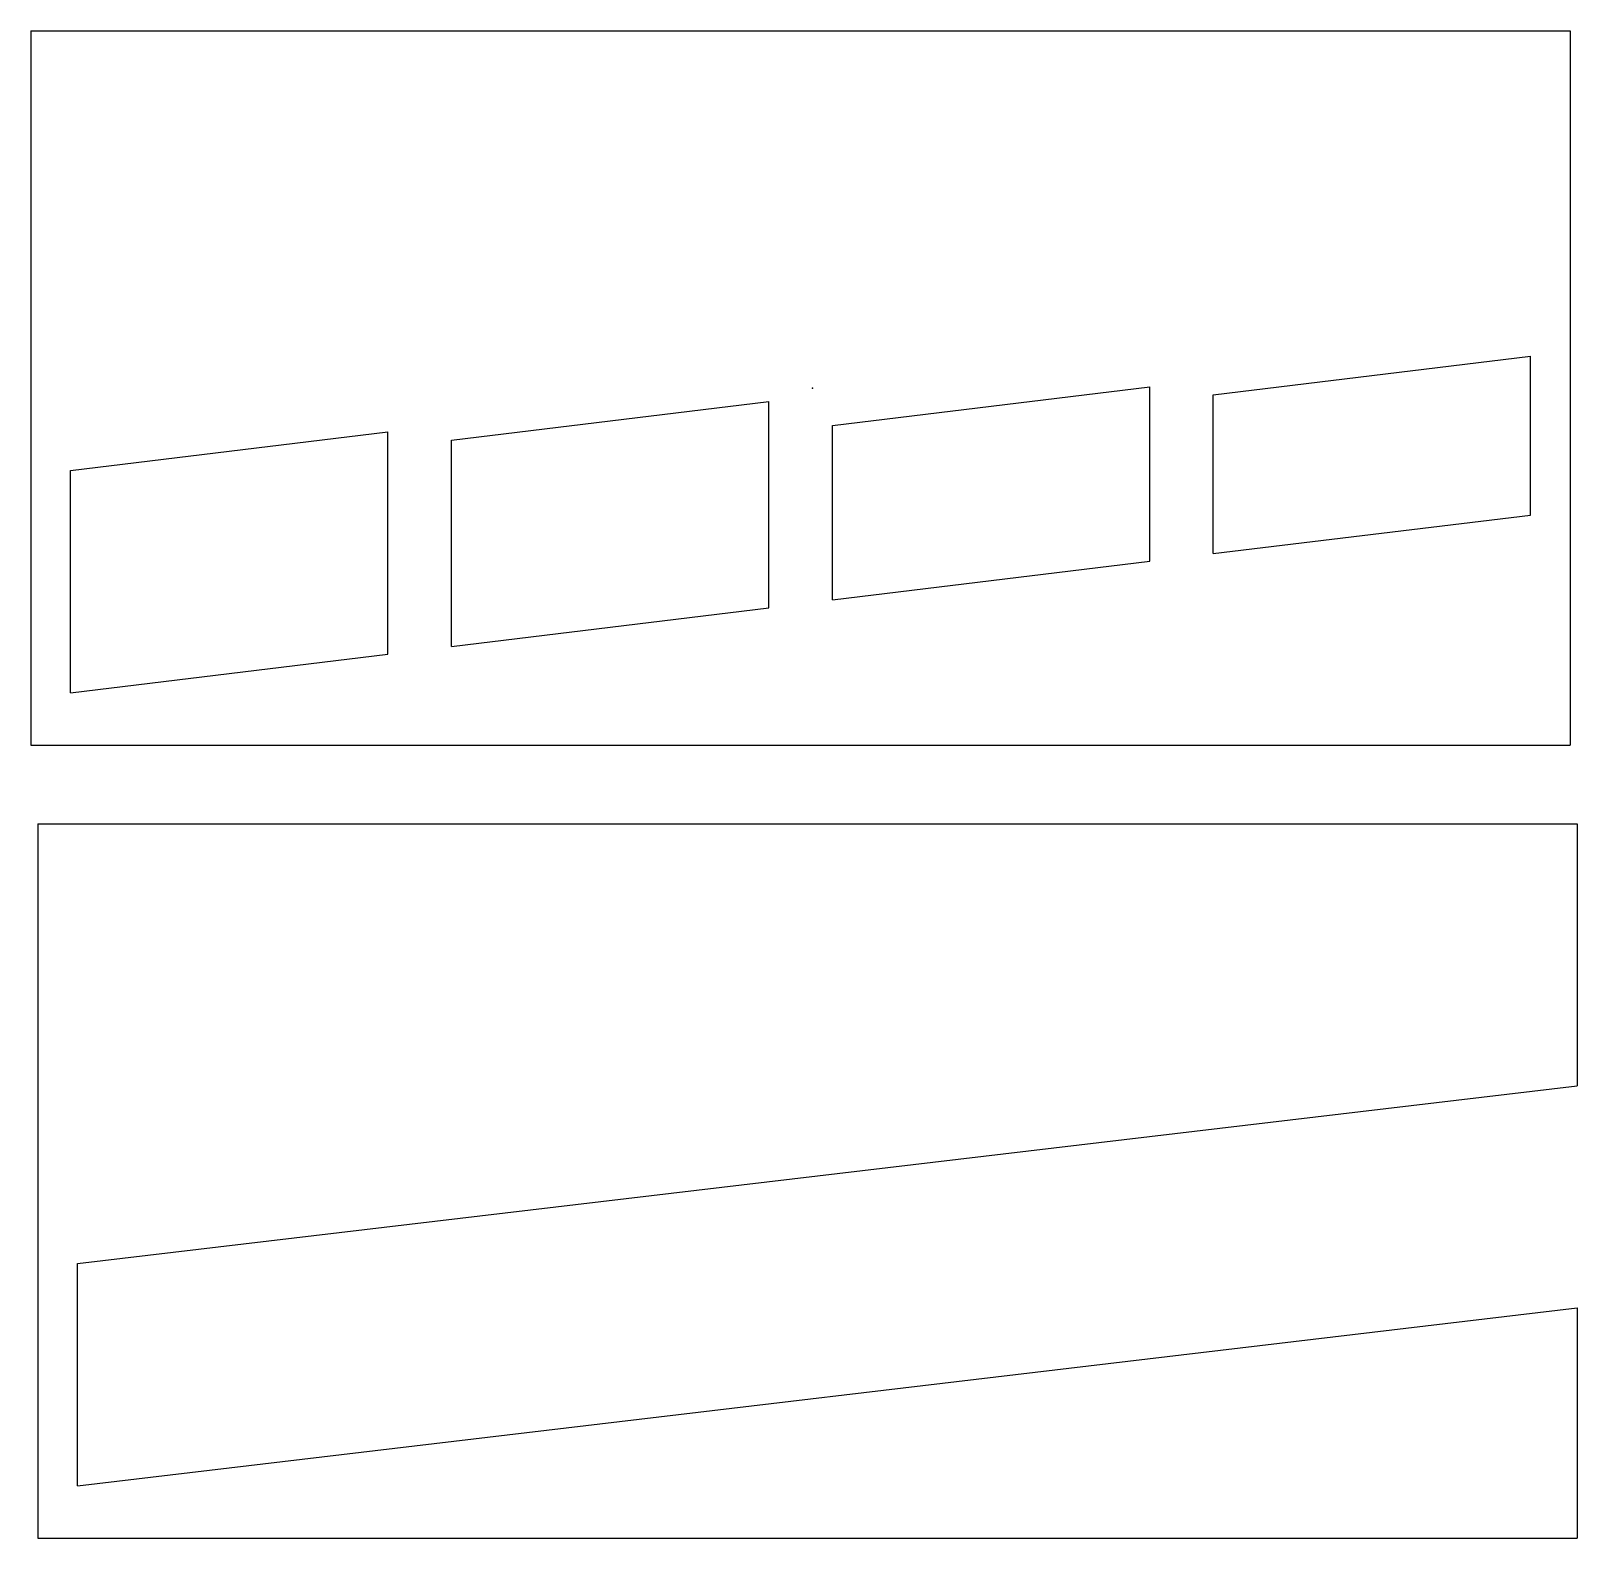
# Model space of a CAD drawing. Header units: millimetres. Extents: x 46 to 240, y 11 to 201.
import ezdxf

# ---------------------------------------------------------------- set-up
doc = ezdxf.new("R2010")
doc.units = ezdxf.units.MM
doc.header["$PDSIZE"] = -1

msp = doc.modelspace()

# ---------------------------------------------------------------- linework, layer by layer
at = {"color": 7, "linetype": 'Continuous'}
for p, q in [((45.54, 201.19), (239.54, 201.19)), ((45.54, 201.19), (239.54, 201.19)), ((45.54, 201.19), (45.54, 111.19)), ((239.54, 201.19), (239.54, 111.19)), ((239.54, 201.19), (239.54, 111.19)), ((194.54, 155.33), (234.54, 160.19)), ((234.54, 140.19), (234.54, 160.19)), ((146.54, 151.49), (186.54, 156.36)), ((186.54, 134.36), (186.54, 156.36)), ((98.54, 149.64), (138.54, 154.51)), ((138.54, 128.51), (138.54, 154.51)), ((194.54, 135.33), (194.54, 155.33)), ((50.54, 145.79), (90.54, 150.66)), ((90.54, 122.66), (90.54, 150.66)), ((146.54, 129.49), (146.54, 151.49)), ((98.54, 123.64), (98.54, 149.64)), ((50.54, 117.79), (50.54, 145.79)), ((194.54, 135.33), (234.54, 140.19)), ((146.54, 129.49), (186.54, 134.36)), ((98.54, 123.64), (138.54, 128.51)), ((50.54, 117.79), (90.54, 122.66)), ((45.54, 111.19), (239.54, 111.19)), ((45.54, 111.19), (239.54, 111.19)), ((46.4, 101.28), (240.4, 101.28)), ((46.4, 101.28), (46.4, 11.28)), ((240.4, 101.28), (240.4, 68.28)), ((51.4, 45.88), (240.4, 68.28)), ((51.4, 17.88), (51.4, 45.88)), ((51.4, 17.88), (240.4, 40.28)), ((240.4, 40.28), (240.4, 11.28)), ((46.4, 11.28), (240.4, 11.28))]:
    msp.add_line(p, q, dxfattribs=at)
msp.add_point((144.04, 156.18), dxfattribs=at)

doc.saveas('drawing.dxf')
